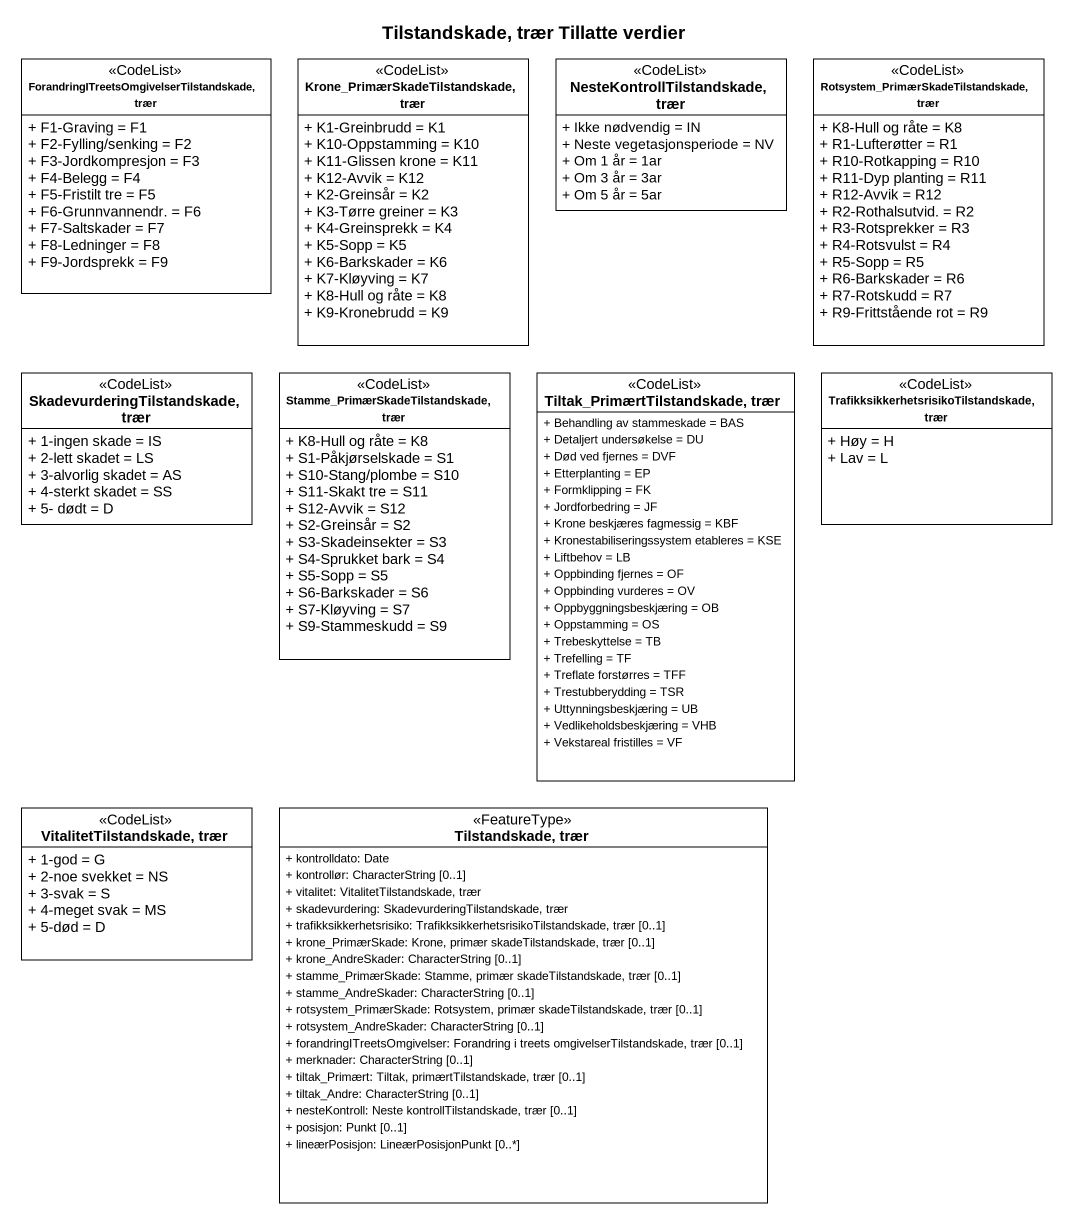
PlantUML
@startuml
title Tilstandskade, trær Tillatte verdier
hide circle
hide empty members
skinparam classAttributeIconSize 0
class "ForandringITreetsOmgivelserTilstandskade, trær" as ForandringITreetsOmgivelserT <<CodeList>> {
  + F1-Graving = F1
  + F2-Fylling/senking = F2
  + F3-Jordkompresjon = F3
  + F4-Belegg = F4
  + F5-Fristilt tre = F5
  + F6-Grunnvannendr. = F6
  + F7-Saltskader = F7
  + F8-Ledninger = F8
  + F9-Jordsprekk = F9
}
class "Krone_PrimærSkadeTilstandskade, trær" as Krone_PrimærSkadeTilstandska <<CodeList>> {
  + K1-Greinbrudd = K1
  + K10-Oppstamming = K10
  + K11-Glissen krone = K11
  + K12-Avvik = K12
  + K2-Greinsår = K2
  + K3-Tørre greiner = K3
  + K4-Greinsprekk = K4
  + K5-Sopp = K5
  + K6-Barkskader = K6
  + K7-Kløyving = K7
  + K8-Hull og råte = K8
  + K9-Kronebrudd = K9
}
class "NesteKontrollTilstandskade, trær" as NesteKontrollTilstandskade <<CodeList>> {
  + Ikke nødvendig = IN
  + Neste vegetasjonsperiode = NV
  + Om 1 år = 1ar
  + Om 3 år = 3ar
  + Om 5 år = 5ar
}
class "Rotsystem_PrimærSkadeTilstandskade, trær" as Rotsystem <<CodeList>> {
  + K8-Hull og råte = K8
  + R1-Lufterøtter = R1
  + R10-Rotkapping = R10
  + R11-Dyp planting = R11
  + R12-Avvik = R12
  + R2-Rothalsutvid. = R2
  + R3-Rotsprekker = R3
  + R4-Rotsvulst = R4
  + R5-Sopp = R5
  + R6-Barkskader = R6
  + R7-Rotskudd = R7
  + R9-Frittstående rot = R9
}
class "SkadevurderingTilstandskade, trær" as SkadevurderingTilstandskade <<CodeList>> {
  + 1-ingen skade = IS
  + 2-lett skadet = LS
  + 3-alvorlig skadet = AS
  + 4-sterkt skadet = SS
  + 5- dødt = D
}
class "Stamme_PrimærSkadeTilstandskade, trær" as Stamme_PrimærSkadeTilstandsk <<CodeList>> {
  + K8-Hull og råte = K8
  + S1-Påkjørselskade = S1
  + S10-Stang/plombe = S10
  + S11-Skakt tre = S11
  + S12-Avvik = S12
  + S2-Greinsår = S2
  + S3-Skadeinsekter = S3
  + S4-Sprukket bark = S4
  + S5-Sopp = S5
  + S6-Barkskader = S6
  + S7-Kløyving = S7
  + S9-Stammeskudd = S9
}
class "Tiltak_PrimærtTilstandskade, trær" as Tiltak_PrimærtTilstandskade <<CodeList>> {
  + Behandling av stammeskade = BAS
  + Detaljert undersøkelse = DU
  + Død ved fjernes = DVF
  + Etterplanting = EP
  + Formklipping = FK
  + Jordforbedring = JF
  + Krone beskjæres fagmessig = KBF
  + Kronestabiliseringssystem etableres = KSE
  + Liftbehov = LB
  + Oppbinding fjernes = OF
  + Oppbinding vurderes = OV
  + Oppbyggningsbeskjæring = OB
  + Oppstamming = OS
  + Trebeskyttelse = TB
  + Trefelling = TF
  + Treflate forstørres = TFF
  + Trestubberydding = TSR
  + Uttynningsbeskjæring = UB
  + Vedlikeholdsbeskjæring = VHB
  + Vekstareal fristilles = VF
}
class "TrafikksikkerhetsrisikoTilstandskade, trær" as TrafikksikkerhetsrisikoTilst <<CodeList>> {
  + Høy = H
  + Lav = L
}
class "VitalitetTilstandskade, trær" as VitalitetTilstandskade_trær <<CodeList>> {
  + 1-god = G
  + 2-noe svekket = NS
  + 3-svak = S
  + 4-meget svak = MS
  + 5-død = D
}
class "Tilstandskade, trær" as Tilstandskade_trær <<FeatureType>> {
  + kontrolldato: Date
  + kontrollør: CharacterString [0..1]
  + vitalitet: VitalitetTilstandskade, trær
  + skadevurdering: SkadevurderingTilstandskade, trær
  + trafikksikkerhetsrisiko: TrafikksikkerhetsrisikoTilstandskade, trær [0..1]
  + krone_PrimærSkade: Krone, primær skadeTilstandskade, trær [0..1]
  + krone_AndreSkader: CharacterString [0..1]
  + stamme_PrimærSkade: Stamme, primær skadeTilstandskade, trær [0..1]
  + stamme_AndreSkader: CharacterString [0..1]
  + rotsystem_PrimærSkade: Rotsystem, primær skadeTilstandskade, trær [0..1]
  + rotsystem_AndreSkader: CharacterString [0..1]
  + forandringITreetsOmgivelser: Forandring i treets omgivelserTilstandskade, trær [0..1]
  + merknader: CharacterString [0..1]
  + tiltak_Primært: Tiltak, primærtTilstandskade, trær [0..1]
  + tiltak_Andre: CharacterString [0..1]
  + nesteKontroll: Neste kontrollTilstandskade, trær [0..1]
  + posisjon: Punkt [0..1]
  + lineærPosisjon: LineærPosisjonPunkt [0..*]
}
@enduml
